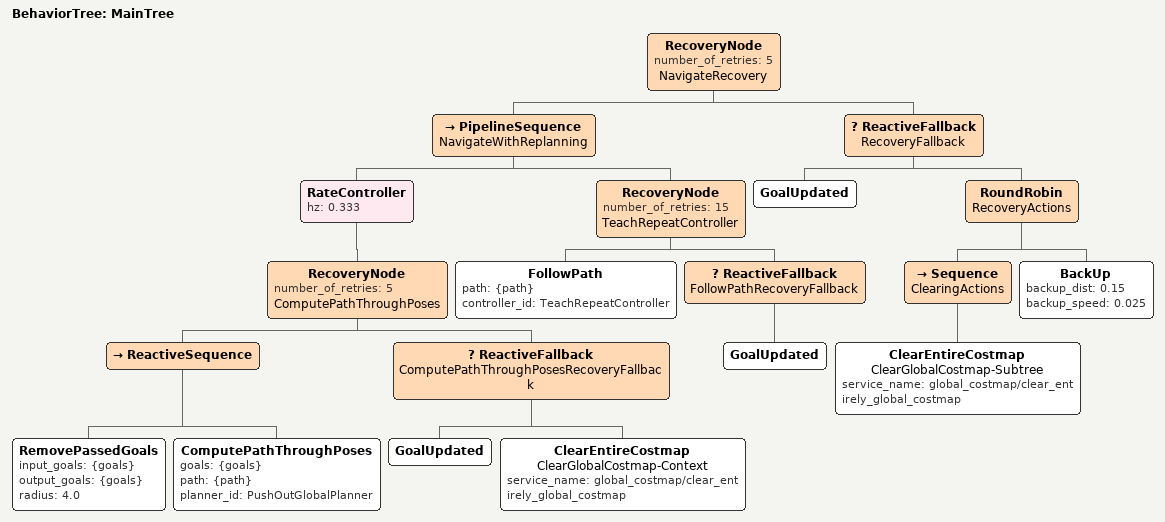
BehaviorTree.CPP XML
<root main_tree_to_execute="MainTree">
  <BehaviorTree ID="MainTree">
    <RecoveryNode number_of_retries="5" name="NavigateRecovery">
      <PipelineSequence name="NavigateWithReplanning">
        <RateController hz="0.333">
          <RecoveryNode number_of_retries="5" name="ComputePathThroughPoses">
            <ReactiveSequence>
              <RemovePassedGoals input_goals="{goals}" output_goals="{goals}" radius="4.0"/>
              <ComputePathThroughPoses goals="{goals}" path="{path}" planner_id="PushOutGlobalPlanner"/>
            </ReactiveSequence>
            <ReactiveFallback name="ComputePathThroughPosesRecoveryFallback">
              <GoalUpdated/>
              <ClearEntireCostmap name="ClearGlobalCostmap-Context" service_name="global_costmap/clear_entirely_global_costmap"/>
            </ReactiveFallback>
          </RecoveryNode>
        </RateController>
        <RecoveryNode number_of_retries="15" name="TeachRepeatController">
          <FollowPath path="{path}" controller_id="TeachRepeatController"/>
          <ReactiveFallback name="FollowPathRecoveryFallback">
            <GoalUpdated/>
          </ReactiveFallback>
        </RecoveryNode>
      </PipelineSequence>
      <ReactiveFallback name="RecoveryFallback">
        <GoalUpdated/>
        <RoundRobin name="RecoveryActions">
          <Sequence name="ClearingActions">
            <ClearEntireCostmap name="ClearGlobalCostmap-Subtree" service_name="global_costmap/clear_entirely_global_costmap"/>
          </Sequence>
          <BackUp backup_dist="0.15" backup_speed="0.025"/>
        </RoundRobin>
      </ReactiveFallback>
    </RecoveryNode>
  </BehaviorTree>
</root>
